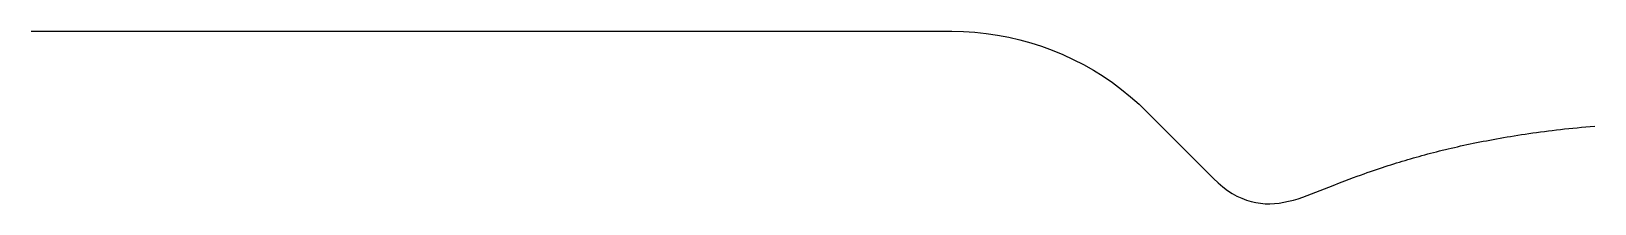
# Model space of a CAD drawing. Header units: metres. Extents: x -135 to 35, y 6 to 25.
import ezdxf

# ---------------------------------------------------------------- set-up
doc = ezdxf.new("R2010")
doc.units = ezdxf.units.M

msp = doc.modelspace()

# ---------------------------------------------------------------- linework, layer by layer
at = {"layer": 'NOZZLE_CONTOUR'}
msp.add_lwpolyline([(-134.8, 25), (-34.8, 25), (-34.8, 25), (-33.56, 24.97), (-32.32, 24.9), (-31.09, 24.77), (-29.86, 24.59), (-28.64, 24.36), (-27.44, 24.08), (-26.24, 23.75), (-25.06, 23.37), (-23.9, 22.95), (-22.75, 22.47), (-21.63, 21.95), (-20.52, 21.38), (-19.44, 20.77), (-18.39, 20.11), (-17.37, 19.42), (-16.37, 18.67), (-15.41, 17.89), (-14.48, 17.07), (-13.59, 16.21), (-13.59, 16.21), (-6.39, 9.02), (-6.39, 9.02), (-5.88, 8.53), (-5.37, 8.1), (-4.86, 7.72), (-4.35, 7.39), (-3.84, 7.11), (-3.33, 6.87), (-2.82, 6.67), (-2.31, 6.52), (-1.8, 6.4), (-1.29, 6.33), (-0.78, 6.28), (-0.27, 6.28), (0.24, 6.3), (0.75, 6.35), (1.26, 6.43), (1.77, 6.54), (2.28, 6.67), (2.79, 6.82), (3.3, 6.99), (3.3, 6.99), (6.59, 8.27), (7.31, 8.54), (7.88, 8.76), (8.36, 8.94), (8.8, 9.11), (9.21, 9.25), (9.59, 9.39), (9.96, 9.52), (10.31, 9.65), (10.65, 9.77), (10.98, 9.88), (11.31, 9.99), (11.63, 10.1), (11.95, 10.21), (12.26, 10.31), (12.57, 10.41), (12.88, 10.51), (13.19, 10.61), (13.49, 10.7), (13.8, 10.8), (14.1, 10.89), (14.41, 10.98), (14.71, 11.07), (15.02, 11.16), (15.32, 11.25), (15.63, 11.34), (15.94, 11.42), (16.25, 11.51), (16.56, 11.59), (16.87, 11.68), (17.19, 11.76), (17.5, 11.84), (17.82, 11.92), (18.14, 12), (18.46, 12.08), (18.79, 12.16), (19.11, 12.24), (19.44, 12.32), (19.77, 12.39), (20.11, 12.47), (20.45, 12.55), (20.79, 12.62), (21.13, 12.69), (21.47, 12.77), (21.82, 12.84), (22.17, 12.91), (22.53, 12.98), (22.89, 13.05), (23.25, 13.12), (23.61, 13.19), (23.98, 13.26), (24.35, 13.33), (24.73, 13.4), (25.11, 13.46), (25.49, 13.53), (25.88, 13.59), (26.27, 13.65), (26.67, 13.72), (27.06, 13.78), (27.47, 13.84), (27.87, 13.9), (28.29, 13.96), (28.7, 14.01), (29.12, 14.07), (29.55, 14.13), (29.98, 14.18), (30.41, 14.24), (30.85, 14.29), (31.29, 14.34), (31.74, 14.39), (32.19, 14.44), (32.65, 14.49), (33.11, 14.53), (33.58, 14.58), (34.05, 14.62), (34.53, 14.67), (35.02, 14.71)], dxfattribs=at)

doc.saveas('drawing.dxf')
